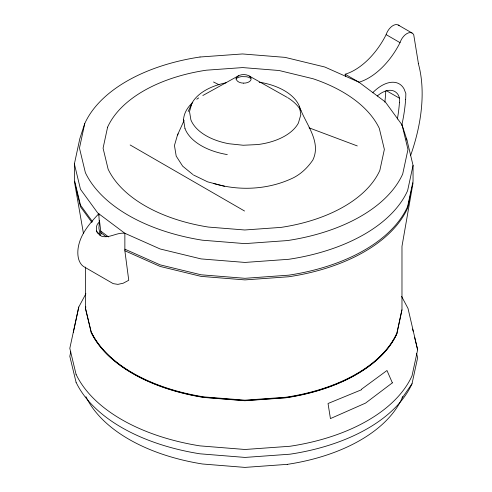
<?xml version="1.0" encoding="UTF-8"?>
<svg xmlns="http://www.w3.org/2000/svg" width="492" height="492" viewBox="0 0 492 492"><rect width="100%" height="100%" fill="white"/><g stroke="black" fill="none" stroke-linecap="round" stroke-linejoin="round"><path stroke-width="0.74" d="M96.401 231L100.436 235.342L97.416 232.968L96.401 231L96.481 226.498L97.391 224.18L99.298 222.077L98.781 213.737C89.446 223.651 79.932 234.647 78.068 248.675C77.207 255.6 78.326 264.358 85.43 267.611L113.191 283.638L117.889 284.37L123.197 283.22L128.75 280.274L124.863 250.754L124.863 233.288L97.693 212.925L80.479 189.272L74.384 163.947L79.827 138.664L84.747 123.566A161.05 92.982 0 0 1 200.035 56.998M385.734 90.971L385.617 94.267A135.072 77.982 -60 0 1 384.83 102.195M399.498 102.281L399.639 98.326L398.52 95.423A26.34 15.209 -60 0 0 377.241 96.02M405.66 99.329L405.863 93.609L404.123 89.07A35.104 20.27 -60 0 0 372.672 92.779M84.747 123.566L79.464 148.086L85.374 172.655A167.526 96.721 0 0 0 202.378 240.201L244.93 243.62L287.402 240.57A161.05 92.982 0 0 0 402.702 174.008L407.973 149.488L402.062 124.919L385.359 101.979L359.006 82.225L345.126 74.212L345.692 76.395M107.594 127.188L103.074 148.184L108.135 169.223A143.449 82.816 0 0 0 208.319 227.058L244.758 229.985L281.123 227.378A137.901 79.618 0 0 0 379.849 170.386L384.363 149.383L379.301 128.35A143.516 82.859 0 0 0 313.133 78.769L279.118 70.51L242.679 67.582L206.314 70.196A137.901 79.618 0 0 0 107.588 127.188M73.29 332.475L78.769 307.033L85.909 293.724M70.768 351.829L69.809 356.282L76.069 382.29M85.78 306.657L85.46 308.502L91.155 332.377A161.407 93.191 0 0 0 203.891 397.456L244.887 400.746L285.809 397.807A155.171 89.587 0 0 0 396.896 333.681L401.976 309.855M85.46 308.705L85.78 307.229M402.062 124.919L406.958 140.06L413.052 165.386L407.61 190.668A166.032 95.86 0 0 1 288.755 259.29L244.967 262.433L201.099 258.915L160.134 248.97L124.863 233.288C116.727 232.218 109.925 238.374 101.776 236.32L100.122 235.367M287.248 464.368A160.484 92.656 0 0 0 402.142 398.034L402.45 396.552M401.613 296.405L408.016 308.435L417.628 349.818L412.032 375.783A170.515 98.449 0 0 1 289.972 446.262L245.004 449.485L199.949 445.875A177.372 102.404 0 0 1 76.076 374.351M402.13 398.034L412.032 383.723L417.628 357.764L416.552 353.305M78.769 307.033L69.809 348.336L76.069 374.351M184.082 120.522L177.501 135.005L174.445 145.497L176.21 156.13L182.673 166.173L192.815 174.475M226.043 82.785A54.6 31.525 0 0 0 191.911 103.277L189.512 111.53L190.902 119.9A56.789 32.786 0 0 0 228.866 143.732L243.202 145.251L257.673 144.568A54.6 31.525 0 0 0 298.416 123.006L300.809 114.747L299.425 106.383A56.789 32.786 0 0 0 261.455 82.545L259.198 82.305M188.153 111.555L191.917 103.277M202.821 95.516L238.675 75.694M200.035 57.004L242.507 53.954L285.059 57.367L324.794 67.01L359.006 82.225A57.472 33.185 -60 0 0 400.027 42.65A10.621 6.132 -60 0 1 406.878 33.597A10.621 6.132 -60 0 1 413.723 34.748L418.372 63.277M287.248 464.362L244.924 467.4L202.519 463.999A166.936 96.383 0 0 1 85.94 396.681M193.393 174.949L207.642 181.855L224.469 186.265M213.756 183.534C239.905 191.296 269.118 189.641 293.749 177.618C301.67 173.442 307.814 167.354 312.826 160.072C321.873 141.358 305.108 123.43 299.425 106.383M309.087 127.834L357.29 145.933M124.863 249.167L160.134 264.856L201.099 274.794L244.967 278.312L288.755 275.169A166.032 95.86 0 0 0 407.616 206.548L413.052 181.271L413.052 165.386M124.863 250.754L160.134 266.443L201.099 276.381L244.967 279.899L288.755 276.756A166.032 95.86 0 0 0 407.616 208.134L413.052 182.858L401.976 246.332L401.976 309.486L396.884 333.109A155.171 89.587 0 0 1 285.809 397.247L244.887 400.18L203.885 396.89A161.407 93.191 0 0 1 91.168 331.805L85.46 308.14L85.46 267.051M213.516 81.992L218.977 84.735M249.167 75.977L287.26 97.416M398.182 25.006L412.062 33.019M345.12 74.243A57.472 33.185 -60 0 0 386.146 34.637L400.039 42.656M386.417 90.694L399.639 98.326M130.146 144.968L244.555 211.019M100.712 231.068L108.56 236.947M100.712 232.655L106.149 236.726M406.078 138.849L406.958 140.06M92.398 221.529L80.479 205.152L74.384 179.826L74.384 163.947M91.955 222.507L80.479 206.745L74.384 181.413L83.48 233.632M412.622 329.013L413.157 331.239M414.59 337.186L417.628 349.818M100.171 235.637L98.904 228.054L99.427 220.342L101.118 234.032M183.541 119.599L184.986 128.646M98.781 213.737L98.966 215.25M396.896 333.478A155.171 89.587 0 0 1 285.809 397.616L244.887 400.549L203.885 397.259A161.407 93.191 0 0 1 91.168 332.174M418.274 63.37A147.883 85.38 -60 0 1 410.679 155.269M250.612 78.277A9.612 5.553 0 0 0 246.48 76.752L241.603 76.611A9.243 5.338 0 0 0 235.723 78.978M177.489 135.005A69.384 40.061 0 0 1 178.153 133.824M405.629 99.347A143.873 83.068 -60 0 1 401.755 125.343M399.467 102.299A135.072 77.982 -60 0 1 397.376 119.033M183.547 119.599A59.686 34.458 0 0 1 192.772 102.453M196.769 99.23A59.686 34.458 0 0 1 198.688 97.926M287.925 97.797A60.774 35.086 0 0 1 300.938 110.651M227.31 154.593A60.774 35.086 0 0 1 185.004 128.646M386.146 34.643A10.621 6.132 -60 0 1 392.278 26.039A10.621 6.132 -60 0 1 399.129 25.707M76.076 382.29A177.372 102.404 0 0 0 199.949 453.808L245.004 457.425L289.966 454.196A170.515 98.449 0 0 0 412.044 383.723M392.358 382.844L365.531 403.108L330.433 418.594L328.035 403.508L361.515 389.75L361.386 389.32L386.983 370.507L392.358 382.844M243.429 83.148A7.368 4.256 0 0 0 251.141 79.064A7.485 4.323 0 0 0 244.007 74.581A7.368 4.256 0 0 0 236.295 78.665A7.485 4.323 0 0 0 243.429 83.142"/></g></svg>
